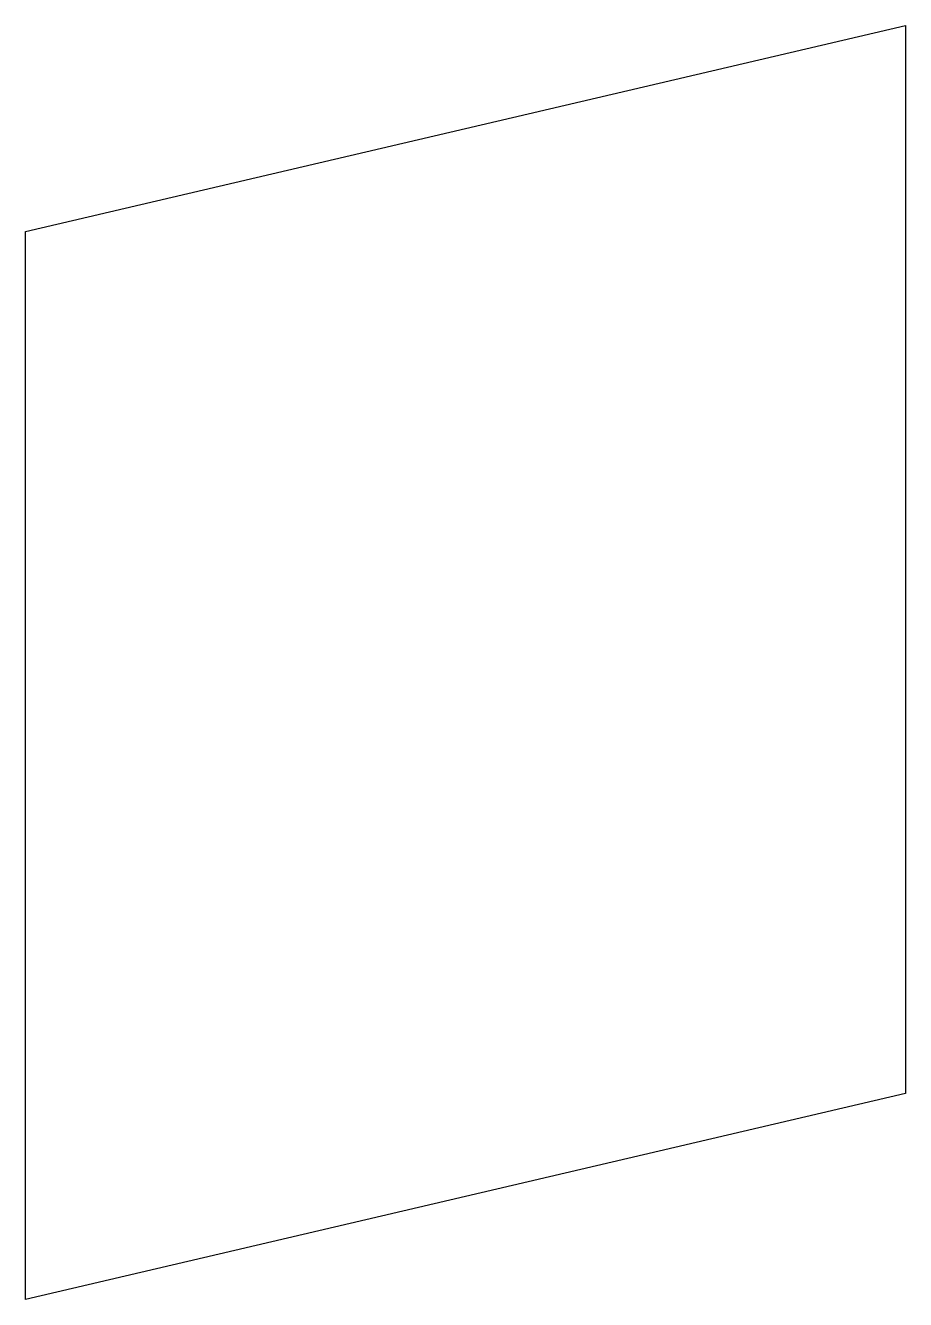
# Model space of a CAD drawing. Header units: millimetres. Extents: x 26 to 54, y 0 to 40.6.
import ezdxf

# ---------------------------------------------------------------- set-up
doc = ezdxf.new("R2010")
doc.units = ezdxf.units.MM

msp = doc.modelspace()

# ---------------------------------------------------------------- linework, layer by layer
for p, q in [((26, 34), (54, 40.56)), ((54, 40.56), (54, 6.56)), ((26, 0), (26, 34)), ((54, 6.56), (26, 0))]:
    msp.add_line(p, q)

doc.saveas('drawing.dxf')
